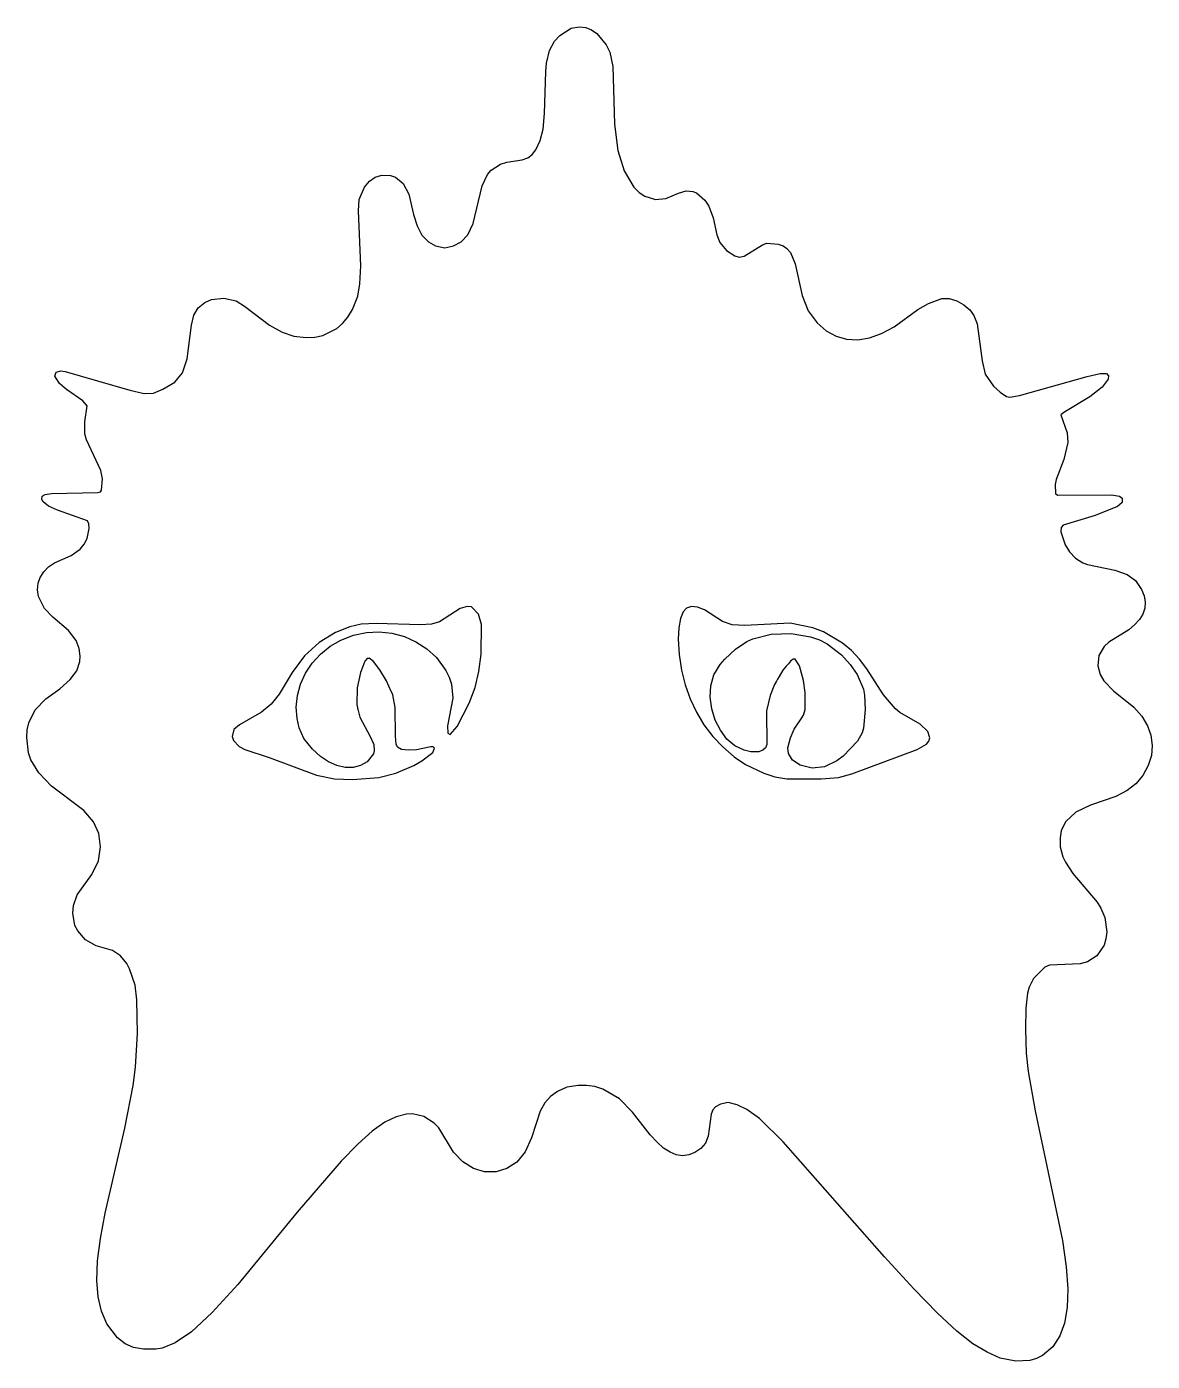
# Model space of a CAD drawing. Header units: millimetres. Extents: x 25 to 251, y 17 to 286.
import ezdxf

# ---------------------------------------------------------------- set-up
doc = ezdxf.new("R2010")
doc.units = ezdxf.units.MM
doc.layers.add('CUT', color=7, linetype='CONTINUOUS')

msp = doc.modelspace()

# ---------------------------------------------------------------- linework, layer by layer
at = {"layer": 'CUT'}
for points in [[(50.2025, 212.0756), (52.0528, 212.8349), (54.4375, 214.2649), (55.9918, 216.1803), (56.9442, 218.9354), (57.7955, 225.7205), (58.2949, 227.7892), (59.1822, 229.2585), (60.5256, 230.3267), (61.8293, 230.9363), (64.3417, 231.2044), (66.808, 230.6554), (68.5069, 229.5972), (73.5442, 225.7184), (76.0553, 224.3187), (78.4388, 223.5243), (80.8805, 223.2285), (82.6568, 223.3427), (84.2698, 223.6792), (87.069, 225.073), (88.2441, 226.0721), (89.3195, 227.3742), (90.2315, 228.8745), (91.325, 231.5786), (91.7253, 234.0949), (91.8743, 237.6936), (91.427, 248.7806), (91.5396, 251.0685), (92.6329, 253.5), (93.6194, 254.7107), (94.7941, 255.5327), (96.107, 255.9276), (97.8459, 255.884), (98.8553, 255.5147), (100.4257, 254.2443), (101.5873, 252.1473), (102.4895, 248.0558), (103.2256, 245.7089), (104.1843, 243.8947), (105.4969, 242.5386), (106.9051, 241.744), (108.8027, 241.3134), (110.5655, 241.7006), (112.0969, 242.5023), (113.4607, 243.9379), (114.5119, 246.2167), (116.3084, 253.7633), (117.3974, 256.0422), (118.1422, 256.9322), (120.0484, 258.1478), (121.2638, 258.5368), (124.3518, 259.0221), (125.5236, 259.4343), (126.4042, 260.0914), (127.1508, 261.059), (128.0235, 262.922), (128.6072, 265.232), (128.9012, 268.3302), (129.1258, 276.8018), (129.2792, 278.5055), (129.8842, 281.0669), (130.9079, 282.9301), (131.9776, 284.0787), (134.2511, 285.5149), (135.8918, 285.8312), (137.1865, 285.6641), (138.3188, 285.2091), (139.4381, 284.4376), (141.2957, 282.207), (141.9996, 280.6936), (142.6454, 277.8506), (142.9832, 266.1914), (143.6095, 260.9182), (144.934, 256.8216), (146.8785, 253.546), (147.9207, 252.4638), (149.0735, 251.7013), (151.1988, 251.041), (153.2791, 251.2544), (155.8256, 252.3383), (157.4042, 252.7893), (158.7503, 252.6824), (159.4608, 252.3721), (161.1814, 250.8759), (161.983, 249.7157), (162.8103, 247.3468), (163.5906, 243.9266), (164.1901, 242.4025), (165.491, 240.7496), (167.2122, 239.6854), (168.0629, 239.4544), (169.0463, 239.659), (172.7378, 241.9101), (173.6273, 242.243), (175.9326, 242.049), (176.9, 241.7006), (177.6696, 241.1665), (178.3853, 240.3658), (179.359, 238.119), (180.7528, 231.737), (181.9505, 228.6138), (183.7695, 226.2019), (185.5867, 224.6068), (187.5569, 223.5129), (189.6705, 222.9294), (191.9356, 222.8194), (194.2793, 223.1853), (196.743, 224.0671), (199.2662, 225.4188), (204.0438, 228.8858), (206.1814, 230.1079), (208.8452, 231.1209), (210.3062, 231.1313), (211.8592, 230.6709), (213.279, 229.8682), (214.5007, 228.8035), (215.2988, 227.6902), (215.9525, 225.9842), (216.9571, 218.5388), (217.592, 215.8629), (219.2676, 213.4855), (220.6258, 212.2413), (221.8991, 211.4107), (222.5673, 211.2213), (224.466, 211.5541), (238.1323, 215.4274), (240.7297, 216.0286), (241.9917, 216.0403), (242.3801, 215.5432), (242.3406, 214.8451), (241.1189, 213.2586), (238.6722, 211.3404), (233.4011, 208.1852), (232.8315, 207.6782), (234.1029, 204.096), (234.2249, 202.1421), (233.4351, 198.6801), (231.8638, 194.6661), (231.6894, 193.6911), (231.763, 191.8461), (232.171, 191.5093), (242.9998, 191.607), (244.6292, 191.3341), (245.1398, 190.9344), (245.1621, 190.0583), (244.2019, 189.2522), (239.7535, 187.4206), (233.2795, 185.4479), (232.8772, 184.9853), (232.8424, 184.1325), (233.6546, 181.5472), (234.5361, 180.088), (235.765, 178.832), (237.239, 177.9189), (238.1879, 177.5729), (243.7012, 176.4282), (246.1506, 175.549), (247.8472, 174.3144), (249.0523, 172.5223), (249.5761, 171.2849), (249.7729, 169.9959), (249.6931, 168.7813), (249.2908, 167.5553), (248.6491, 166.4642), (247.6688, 165.4089), (246.4735, 164.4389), (242.4486, 161.9309), (241.5192, 161.0425), (240.4523, 159.2347), (240.268, 157.1843), (240.7647, 155.3959), (241.4722, 154.1368), (243.4293, 152.1459), (247.5087, 148.813), (249.0978, 146.9963), (250.2366, 145.0982), (250.9493, 143.189), (251.2265, 141.0994), (251.0741, 139.1084), (250.4265, 137.0874), (249.3133, 135.0952), (247.9365, 133.4215), (246.1881, 132.0451), (243.9142, 130.8655), (238.7694, 129.0974), (235.8289, 127.7225), (233.7737, 125.7453), (232.8674, 123.9167), (232.6579, 122.5302), (232.6925, 120.7144), (233.2305, 118.6792), (233.7473, 117.6351), (235.1972, 115.3692), (240.1182, 109.5883), (240.8799, 108.4037), (241.665, 106.4973), (242.0548, 103.609), (241.9012, 102.2292), (241.503, 100.9313), (240.0876, 98.7992), (238.205, 97.5514), (236.735, 97.1706), (230.5606, 96.8821), (229.6113, 96.4926), (227.2898, 94.2414), (226.4316, 92.4602), (226.1268, 91.2818), (225.7972, 88.2287), (225.6861, 83.9742), (225.8356, 79.1955), (226.2424, 75.4644), (227.6222, 67.5946), (233.1388, 41.4658), (233.8863, 36.162), (234.2235, 31.715), (234.1134, 27.9668), (233.5829, 24.8444), (232.5974, 22.2678), (231.1707, 20.0795), (229.1452, 18.3542), (227.8972, 17.7269), (226.5715, 17.3395), (223.7236, 17.1522), (220.6328, 17.81), (217.9642, 18.9786), (215.1064, 20.6752), (211.8908, 23.2195), (208.0085, 26.8411), (203.2411, 31.7202), (197.3014, 38.1828), (176.9516, 61.3282), (172.1275, 66.0051), (169.5949, 67.8655), (167.6885, 68.8164), (165.8783, 69.2741), (164.3391, 68.9397), (163.3283, 68.3493), (162.792, 67.7792), (162.4427, 66.8725), (161.8486, 62.4583), (161.2811, 61.0467), (160.3803, 59.9987), (159.1404, 59.1718), (157.9201, 58.6976), (156.669, 58.5449), (155.4125, 58.7387), (154.1501, 59.2741), (152.8526, 60.0758), (151.5394, 61.2373), (150.1208, 62.7329), (146.578, 67.3183), (143.956, 69.9718), (140.6167, 71.9123), (139.0066, 72.4584), (137.3032, 72.673), (135.6355, 72.6714), (133.3966, 72.3445), (131.4799, 71.443), (130.065, 70.4348), (128.9753, 69.2039), (128.0017, 67.5181), (126.2296, 62.1196), (125.0104, 59.346), (123.3009, 57.2664), (121.3146, 55.9565), (119.1296, 55.3016), (116.8088, 55.3016), (114.5599, 55.9748), (112.4261, 57.3223), (110.5576, 59.2308), (107.621, 64.1373), (106.687, 65.1027), (104.5734, 66.4234), (102.3044, 66.9605), (101.111, 66.8935), (98.99, 66.3808), (96.7152, 65.2811), (94.1865, 63.4944), (91.3383, 60.941), (87.9192, 57.4468), (79.0626, 47.1759), (67.1213, 32.5857), (61.9663, 26.9457), (57.8397, 23.0841), (54.5548, 20.861), (51.9396, 19.8147), (50.6726, 19.6132), (48.1358, 19.6153), (46.1476, 19.9641), (44.4584, 20.6996), (42.9331, 21.8867), (40.7446, 24.7209), (39.6753, 27.2132), (39.0379, 30.1191), (38.7789, 33.4492), (38.9263, 37.3553), (39.4903, 41.8748), (40.4207, 46.9729), (44.4115, 64.0572), (46.0519, 72.708), (46.535, 76.3916), (46.9427, 83.1743), (46.7938, 89.8911), (46.5008, 92.8989), (45.357, 96.1464), (44.7956, 97.2232), (43.5324, 98.7684), (41.9216, 99.8374), (38.6205, 100.7645), (36.4961, 101.9745), (34.909, 103.8156), (34.3679, 104.888), (33.9321, 107.3476), (34.051, 108.9355), (34.806, 111.0491), (37.7739, 115.1537), (39.0798, 117.9085), (39.5221, 120.7101), (39.1935, 123.4307), (38.119, 125.7308), (36.1426, 128.0093), (29.6545, 132.9351), (27.1002, 135.6069), (25.4944, 138.2588), (24.9958, 139.6673), (24.6461, 142.7097), (24.7226, 144.2516), (25.066, 145.7035), (26.3256, 148.2979), (28.4754, 150.5278), (31.308, 152.5343), (33.4056, 154.3793), (34.7372, 156.182), (35.3475, 158.049), (35.4178, 159.0919), (35.2084, 160.6239), (34.5766, 162.2611), (33.077, 164.2963), (29.9043, 166.9503), (28.2545, 168.7206), (27.0518, 171.1253), (26.8462, 172.4788), (26.9726, 173.796), (27.3894, 174.9652), (28.0848, 176.0857), (29.0479, 177.0875), (30.2741, 177.9311), (33.5846, 179.4027), (35.3958, 180.6433), (36.2245, 181.6441), (36.8367, 182.8212), (37.2485, 184.7888), (37.1772, 185.7801), (36.8675, 186.3618), (30.8394, 188.4968), (29.0424, 189.337), (27.9526, 190.2047), (27.7031, 190.6678), (27.7766, 191.3225), (28.3915, 191.6751), (29.6341, 191.8308), (38.9821, 192.0518), (39.5174, 192.1769), (39.7218, 192.5095), (39.8959, 194.816), (39.5778, 196.4757), (36.6746, 202.6279), (36.3219, 203.869), (36.3163, 206.3122), (36.7859, 209.5077), (35.9722, 210.4795), (32.6846, 212.7603), (31.2683, 213.985), (30.3207, 215.4965), (30.5679, 216.3059), (31.5115, 216.5509), (32.4212, 216.4312), (45.3879, 212.6303), (48.3013, 211.9717)], [(101.4286, 140.1639), (100.1014, 140.3276), (99.2631, 140.7734), (99.0352, 141.3594), (98.8849, 143.0147), (98.8464, 148.8036), (98.3387, 151.3403), (98.0897, 151.8975), (98.0847, 151.9186), (98.0364, 152.0168), (97.091, 154.1327), (95.7559, 156.3234), (94.4586, 158.0287), (93.5871, 158.6881), (93.4891, 158.6146), (93.1996, 158.6302), (92.7228, 158.1181), (92.3093, 157.0061), (91.8118, 155.8135), (91.1885, 152.717), (91.1167, 149.3674), (91.3356, 148.3938), (91.3361, 148.3325), (91.3813, 148.1901), (91.6876, 146.8278), (93.8123, 142.9444), (94.4945, 141.3177), (94.6213, 140.0563), (94.4811, 139.4522), (93.1873, 137.8174), (91.8664, 137.081), (90.3953, 136.6964), (88.7865, 136.6972), (87.1016, 137.0797), (85.3884, 137.8405), (83.7773, 138.8885), (82.1922, 140.3536), (80.4488, 142.5225), (79.51, 144.6635), (79.0847, 146.5633), (78.8989, 148.8465), (79.1325, 151.1861), (79.7799, 153.493), (80.791, 155.6628), (82.1374, 157.6841), (83.7934, 159.4963), (85.7411, 161.1042), (87.8964, 162.3521), (90.453, 163.3405), (93.0227, 163.8654), (95.5728, 163.9763), (98.1473, 163.7157), (100.6655, 163.0695), (103.0094, 162.0113), (105.163, 160.6132), (107.1469, 158.8153), (109.0458, 156.2461), (109.7156, 154.8669), (110.1686, 153.4951), (110.4308, 150.6476), (109.348, 145.0768), (109.4172, 143.5755), (109.9226, 143.3266), (111.3032, 144.9446), (113.7012, 149.6306), (114.894, 152.8), (115.6686, 156.0149), (116.1123, 159.5352), (116.2256, 165.4673), (115.5673, 167.5959), (114.1588, 169.0547), (113.3206, 169.1397), (111.8779, 168.6943), (107.7156, 166.034), (106.1001, 165.5643), (103.9373, 165.444), (95.0159, 165.7045), (91.9927, 165.5217), (89.7112, 165.0358), (86.8383, 163.8903), (83.5204, 161.8583), (80.5696, 159.1605), (78.0771, 155.8241), (75.5002, 151.4562), (73.8483, 149.4601), (71.9133, 147.834), (67.4676, 145.2789), (66.3709, 144.317), (66.0319, 142.9042), (66.2419, 142.1394), (67.4273, 140.9197), (68.5305, 140.3071), (73.4521, 138.6817), (82.9904, 135.1429), (86.6177, 134.4467), (90.2068, 134.26), (95.5146, 134.7026), (98.9718, 135.5585), (102.6008, 137.0979), (104.2183, 138.0374), (106.3781, 139.6926), (106.7631, 140.5702), (106.4779, 140.8425), (105.987, 140.869), (103.1375, 140.2795)], [(197.1075, 151.3215), (193.7941, 156.5696), (192.2553, 158.5218), (190.6589, 160.227), (188.8879, 161.7069), (185.0545, 163.9976), (182.9088, 164.8257), (178.3322, 165.7416), (169.2193, 165.2579), (166.6647, 165.4104), (164.7262, 166.0909), (161.0777, 168.4315), (159.6985, 169.0038), (158.4556, 169.1224), (157.4663, 168.7467), (156.7913, 168.0009), (156.2655, 166.7207), (155.9194, 164.8274), (155.8113, 162.5459), (155.9941, 159.4392), (156.4813, 156.29), (157.2132, 153.3625), (158.211, 150.5117), (159.4677, 147.8089), (160.9799, 145.2599), (162.7806, 142.9317), (164.7444, 140.822), (167.0317, 138.8689), (169.3668, 137.2778), (173.055, 135.5472), (175.2754, 134.8454), (177.6656, 134.407), (184.55, 134.408), (188.0513, 134.6702), (190.7442, 135.4359), (203.9198, 140.2906), (205.7994, 141.3987), (206.2677, 141.9802), (206.4466, 142.6427), (206.0701, 143.9717), (204.5179, 145.4476), (200.4238, 147.7933), (199.5034, 148.5131)], [(174.3356, 151.1763), (173.5934, 148.0872), (173.633, 141.3012), (173.3728, 140.6708), (172.838, 140.1837), (172.0075, 139.8647), (170.3836, 139.87), (169.053, 140.1765), (167.189, 141.0418), (165.6131, 142.3951), (164.2825, 144.1804), (163.2214, 146.2277), (162.5452, 148.4768), (162.1995, 150.8833), (162.3511, 153.1322), (162.9771, 155.3368), (164.2403, 157.4172), (165.1759, 158.5122), (167.3259, 160.5083), (169.638, 162.0747), (170.8322, 162.63), (174.4806, 163.5233), (178.5184, 163.6417), (182.4434, 162.9931), (184.2095, 162.4044), (185.8064, 161.6107), (188.6409, 159.394), (190.3932, 157.4552), (191.8073, 155.4282), (193.0955, 152.49), (193.3211, 151.2286), (193.3952, 148.3891), (193.1216, 144.5939), (192.8463, 143.6682), (191.8701, 142.0164), (189.0114, 138.9693), (187.7569, 138.0233), (185.2609, 136.854), (182.7612, 136.547), (180.3645, 137.1511), (178.7841, 138.1725), (177.9767, 139.5115), (177.8626, 140.6827), (178.3915, 142.6474), (179.1651, 144.3821), (180.801, 146.8973), (180.8263, 146.9321), (180.828, 146.9387), (181.0051, 147.2109), (181.3289, 148.4015), (181.3276, 151.7929), (181.0267, 154.2337), (180.1936, 157.1723), (179.3434, 158.4906), (178.9606, 158.5287), (178.4106, 158.0813), (177.9747, 157.5842), (177.6569, 157.2548), (177.5506, 157.1006), (176.8335, 156.2828), (176.099, 154.9937), (175.7614, 154.5036), (175.594, 154.1073), (175.1877, 153.3942)]]:
    msp.add_lwpolyline(points, close=True, dxfattribs=at)

doc.saveas('drawing.dxf')
